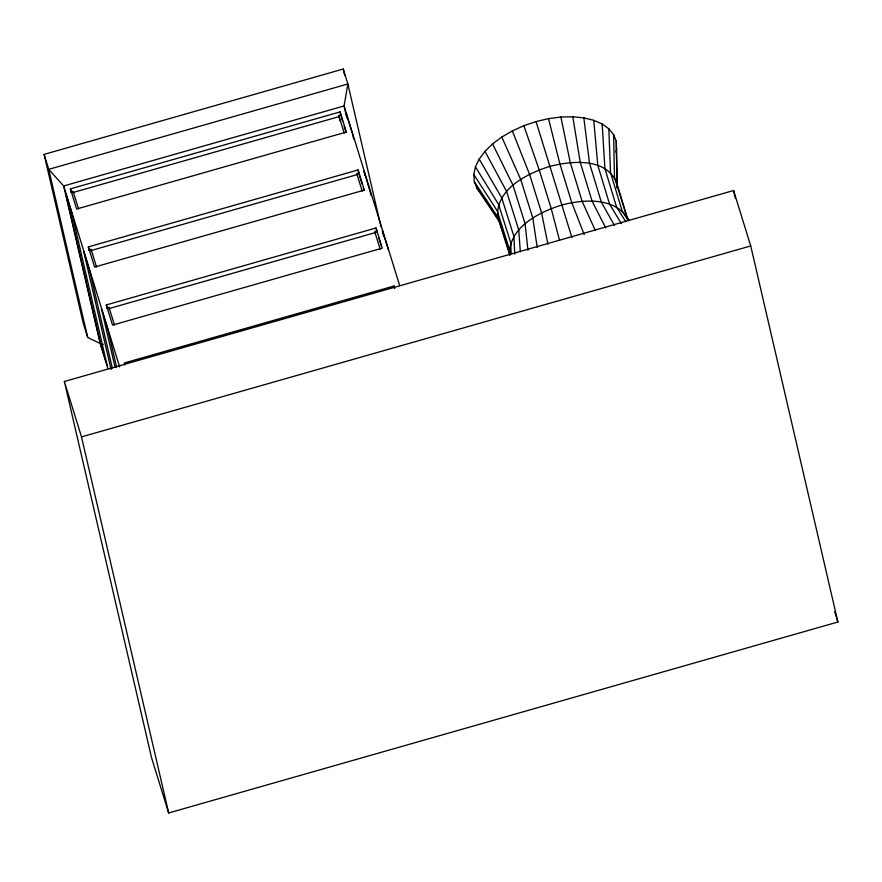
<?xml version="1.0" encoding="UTF-8"?>
<svg xmlns="http://www.w3.org/2000/svg" width="882" height="882" viewBox="0 0 882 882"><rect width="100%" height="100%" fill="white"/><g stroke="black" fill="none" stroke-linecap="round" stroke-linejoin="round"><path stroke-width="1.32" d="M510.061 254.479L499.918 222.496L476.997 188.34L474.307 181.714L473.777 174.482L475.431 166.852L479.202 159.058L484.979 151.34L492.586 143.92L501.792 137.041L512.332 130.9L523.864 125.696L536.047 121.573L548.516 118.651L560.886 117.041L572.782 116.788L583.84 117.879L593.729 120.305L602.152 123.976L608.834 128.783L613.596 134.582L616.275 141.197L617.179 187.679M615.989 152.255L616.805 148.441M107.902 368.467L100.184 343.539L87.693 337.453L83.062 322.492L44.1 154.383L343.241 69.017L347.872 83.977L380.969 226.729M70.395 188.869L340.088 111.904L346.328 132.057L76.624 209.023L70.395 188.869L70.869 190.942M70.637 192.011L73.096 191.306L78.553 208.946M340.022 120.856L338.776 115.487L341.235 114.792M72.666 192.629L339.724 116.424M88.354 246.905L358.059 169.95L364.299 190.104L94.594 267.059L88.354 246.905L89.071 250.014M88.608 250.047L91.055 249.341L96.524 266.981M359.195 172.828L356.747 173.522L362.204 191.162M90.637 250.664L357.695 174.46M106.325 304.94L376.019 227.986L382.259 248.14L112.565 325.094L106.325 304.94L107.042 308.05M106.568 308.083L109.026 307.377L114.484 325.017M377.165 230.864L374.707 231.569L380.164 249.198M108.607 308.7L376.978 232.12L376.019 227.986M100.857 344.972L65.731 193.412L71.971 213.565L107.097 365.126L100.857 344.972L103.315 344.267M394.761 288.535L393.989 286.022L124.285 362.987L124.77 365.049M64.353 381.498L733.581 190.523L750.736 245.935L837.9 622.008L168.671 812.984L151.517 757.583L64.353 381.498L81.508 436.899L168.671 812.984M81.508 436.899L750.736 245.935M476.997 188.34L479.367 191.24M484.042 197.579L487.096 202.154M488.628 204.448L492.454 210.181M493.975 212.463L497.801 218.196M474.307 181.714L497.668 216.939L499.466 221.382M629.142 220.577C616.231 196.763 583.818 199.089 561.404 205.131C538.836 212.264 508.892 227.28 509.531 254.711M628.16 220.379L622.185 211.151L610.509 172.541L608.834 128.783M473.777 174.482L497.228 210.875L509.41 249.308L509.851 255.35L497.668 216.939C495.75 189.09 526.83 173.655 549.453 166.489C571.382 160.722 606.364 157.404 616.75 182.96L628.006 220.235M625.856 221.801L616.595 207.138L604.898 168.506L602.152 123.976M475.431 166.852L498.606 204.47L510.788 242.936L511.108 253.784M621.325 223.598L609.561 204.073L597.831 165.43L593.729 120.305M479.202 159.058L501.77 197.932L513.93 236.431L514.746 254.126M614.522 225.594L601.315 202.055L589.54 163.402L583.84 117.879M484.979 151.34L506.61 191.46L518.759 229.982L520.325 251.866M605.736 227.887L592.076 201.14L580.268 162.475L572.782 116.788M492.586 143.92L512.993 185.242L525.11 223.796L527.932 250.312M595.35 230.577L582.142 201.35L570.29 162.696L560.886 117.041M501.792 137.041L520.722 179.465L532.805 218.052L537.226 247.445M627.951 220.423L614.5 177.403L613.596 134.582M512.332 130.9L529.564 174.316L541.592 212.926L547.92 244.116M584.226 234.612L571.812 202.695L559.916 164.052L548.516 118.651M523.864 125.696L539.233 169.95L551.228 208.571L559.508 240.246M571.9 237.49L536.047 121.573M834.714 611.7L837.9 622.008M399.689 285.636L344.068 105.95L347.872 83.977L48.731 169.344L87.693 337.453M351.995 132.278L346.141 113.392L347.387 118.75M382.457 230.72L388.312 249.617M341.444 117.306L342.613 121.088M344.167 126.126L346.119 132.421M359.018 174.085L362.138 184.162M363.307 187.943L364.079 190.457M378.543 237.159L381.267 245.979M338.776 115.487L344.234 133.127M119.687 366.967L63.669 185.97L48.731 169.344L44.1 154.383M733.581 190.523L735.445 198.56M382.38 230.808L383.626 236.167M393.989 286.022L394.463 288.083M343.241 69.017L344.796 75.687M371.278 195.606L364.112 171.428L365.038 175.452M352.381 133.546L353.627 138.904M346.549 116.633L344.068 105.95L63.669 185.97L100.184 343.539M358.059 169.95L358.776 173.048M340.088 111.904L341.047 116.049M116.611 367.188L107.902 329.636L101.662 309.483L115.035 367.155M112.323 368.169L89.942 271.601L83.702 251.447L111.055 369.47M617.102 187.811L616.275 141.197"/></g></svg>
